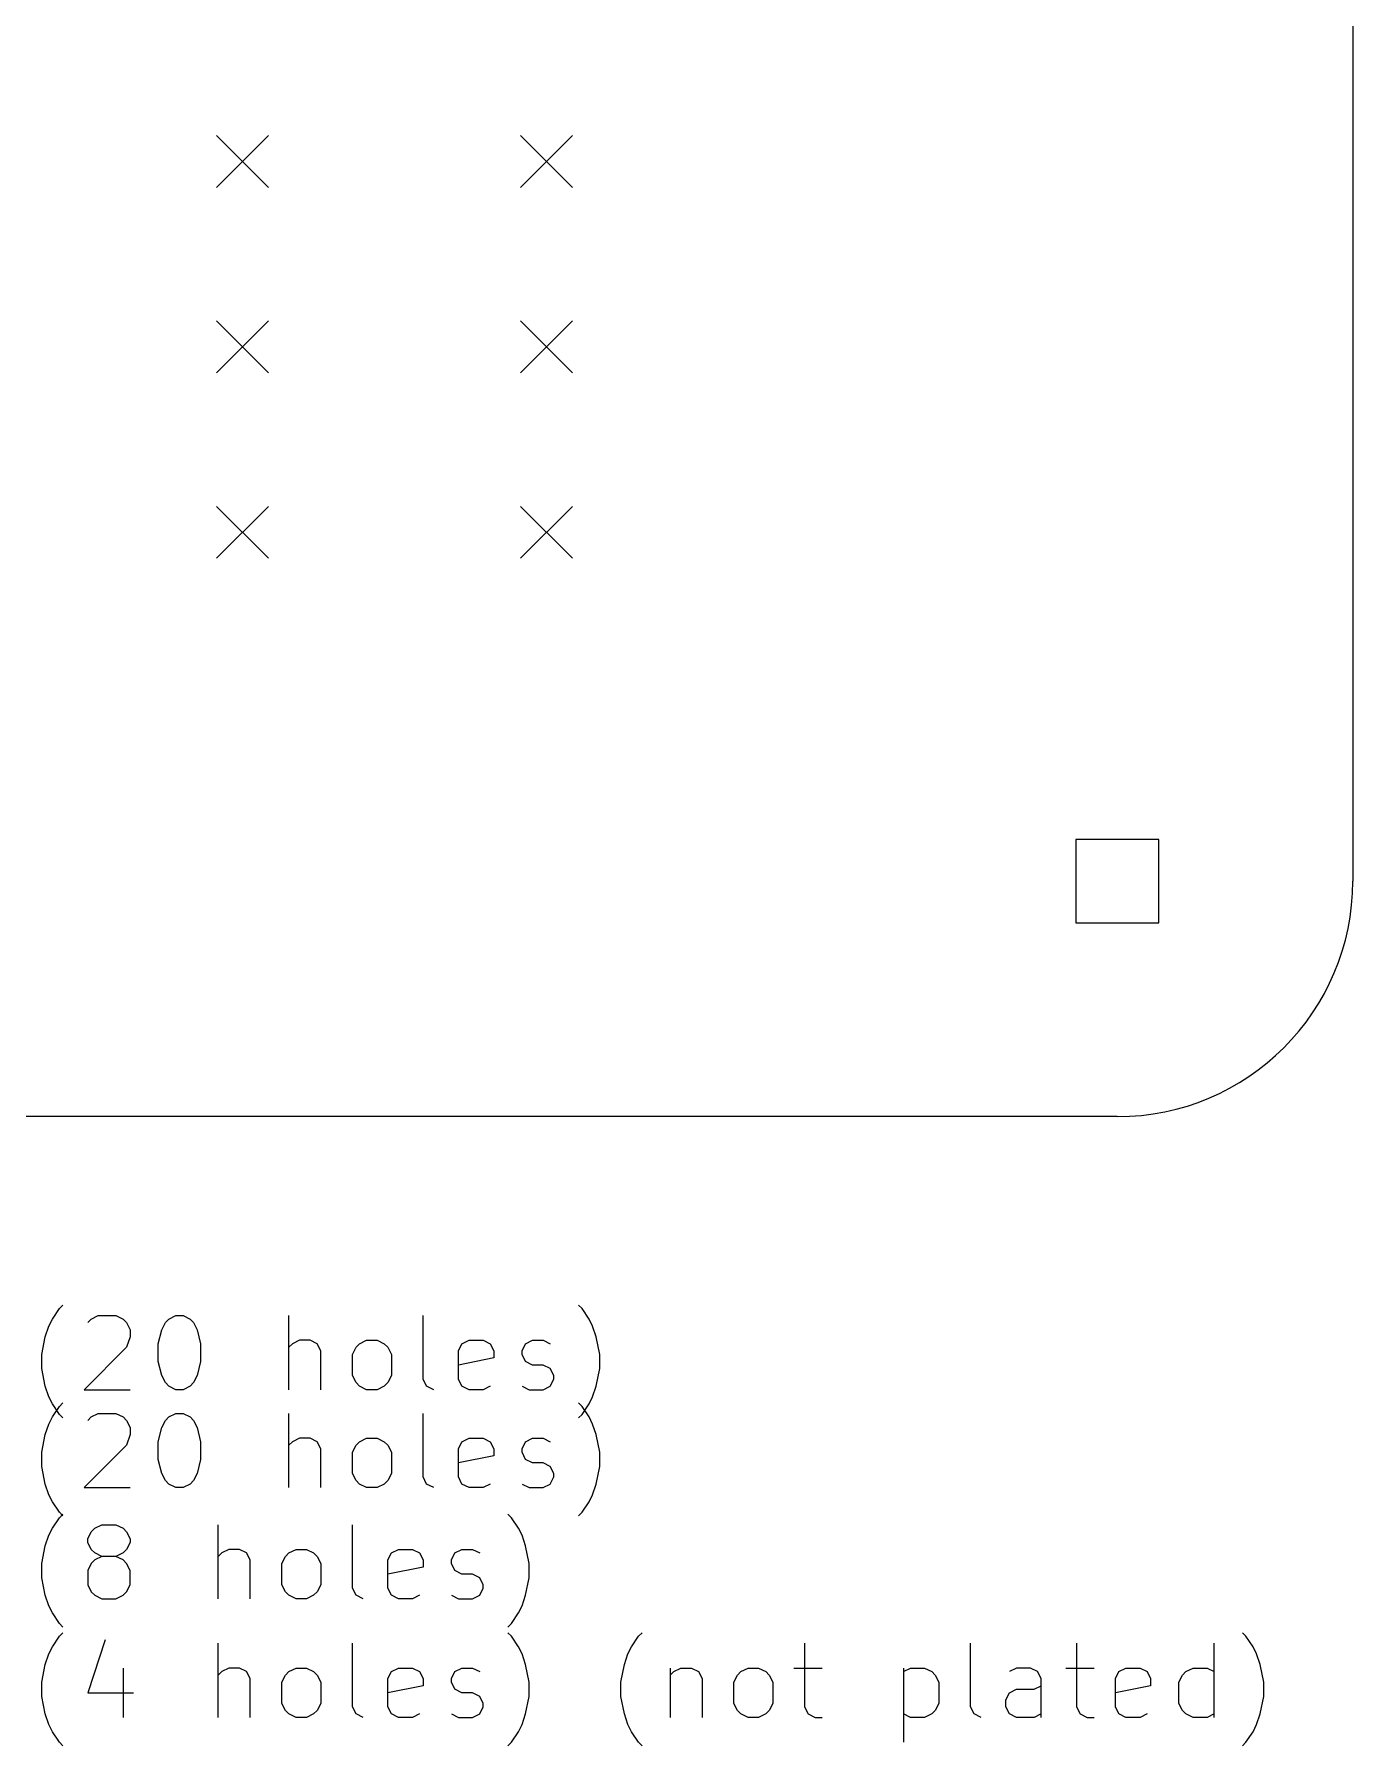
# Model space of a CAD drawing. Extents: x 5.57 to 8.43, y -6.19 to -2.52.
# Drawn here: x 7.029 to 8.429, y -6.186 to -4.369 of the extents above; entities that cross this region are included whole.
import ezdxf

# ---------------------------------------------------------------- set-up
doc = ezdxf.new("R2010")
doc.units = 0
doc.header["$MEASUREMENT"] = 0
doc.layers.add('BLACK', color=7, linetype='CONTINUOUS')

msp = doc.modelspace()

# ---------------------------------------------------------------- linework, layer by layer
at = {"layer": 'BLACK', "linetype": 'CONTINUOUS'}
for p, q in [((8.4288, -2.7684), (8.4288, -5.2684)), ((7.2225, -4.4768), (7.2775, -4.5318)), ((7.2775, -4.4768), (7.2225, -4.5318)), ((7.5453, -4.4768), (7.6003, -4.5318)), ((7.6003, -4.4768), (7.5453, -4.5318)), ((7.2225, -4.6736), (7.2775, -4.7286)), ((7.2775, -4.6736), (7.2225, -4.7286)), ((7.5453, -4.6736), (7.6003, -4.7286)), ((7.6003, -4.6736), (7.5453, -4.7286)), ((7.2225, -4.8705), (7.2775, -4.9255)), ((7.2775, -4.8705), (7.2225, -4.9255)), ((7.5453, -4.8705), (7.6003, -4.9255)), ((7.6003, -4.8705), (7.5453, -4.9255)), ((8.223, -5.2242), (8.1346, -5.2242)), ((8.1346, -5.2242), (8.1346, -5.3126)), ((8.223, -5.3126), (8.223, -5.2242)), ((8.1346, -5.3126), (8.223, -5.3126)), ((8.1788, -5.5184), (5.9038, -5.5184)), ((7.0481, -5.7334), (7.0556, -5.7221)), ((7.0556, -5.7221), (7.0593, -5.7184)), ((7.6105, -5.7221), (7.6067, -5.7184)), ((7.618, -5.7334), (7.6105, -5.7221)), ((7.0406, -5.7521), (7.0443, -5.7409)), ((7.0443, -5.7409), (7.0481, -5.7334)), ((7.0856, -5.7371), (7.0893, -5.7334)), ((7.0893, -5.7334), (7.0968, -5.7296)), ((7.0968, -5.7296), (7.1156, -5.7296)), ((7.1156, -5.7296), (7.1231, -5.7334)), ((7.1231, -5.7334), (7.1268, -5.7371)), ((7.1268, -5.7371), (7.1306, -5.7446)), ((7.1643, -5.7446), (7.1681, -5.7371)), ((7.1681, -5.7371), (7.1718, -5.7334)), ((7.1718, -5.7334), (7.1793, -5.7296)), ((7.1793, -5.7296), (7.1868, -5.7296)), ((7.1868, -5.7296), (7.1943, -5.7334)), ((7.1943, -5.7334), (7.198, -5.7371)), ((7.198, -5.7371), (7.2018, -5.7446)), ((7.2993, -5.8083), (7.2993, -5.7296)), ((7.4418, -5.7971), (7.4418, -5.7296)), ((7.6217, -5.7409), (7.618, -5.7334)), ((7.6255, -5.7521), (7.6217, -5.7409)), ((7.0368, -5.7708), (7.0406, -5.7521)), ((7.1306, -5.7521), (7.1268, -5.7633)), ((7.1306, -5.7446), (7.1306, -5.7521)), ((7.1606, -5.7596), (7.1643, -5.7446)), ((7.1606, -5.7783), (7.1606, -5.7596)), ((7.2018, -5.7446), (7.2055, -5.7596)), ((7.2055, -5.7596), (7.2055, -5.7783)), ((7.303, -5.7596), (7.2993, -5.7633)), ((7.3105, -5.7559), (7.303, -5.7596)), ((7.3218, -5.7559), (7.3105, -5.7559)), ((7.3293, -5.7596), (7.3218, -5.7559)), ((7.333, -5.7671), (7.3293, -5.7596)), ((7.3705, -5.7633), (7.3743, -5.7596)), ((7.3743, -5.7596), (7.3818, -5.7559)), ((7.3818, -5.7559), (7.393, -5.7559)), ((7.393, -5.7559), (7.4005, -5.7596)), ((7.4005, -5.7596), (7.4043, -5.7633)), ((7.4793, -5.7671), (7.483, -5.7596)), ((7.483, -5.7596), (7.4905, -5.7559)), ((7.4905, -5.7559), (7.5055, -5.7559)), ((7.5055, -5.7559), (7.513, -5.7596)), ((7.513, -5.7596), (7.5168, -5.7671)), ((7.5468, -5.7671), (7.5505, -5.7596)), ((7.5505, -5.7596), (7.558, -5.7559)), ((7.558, -5.7559), (7.5693, -5.7559)), ((7.5693, -5.7559), (7.5768, -5.7596)), ((7.6292, -5.7708), (7.6255, -5.7521)), ((7.0368, -5.7858), (7.0368, -5.7708)), ((7.1268, -5.7633), (7.0818, -5.8083)), ((7.1643, -5.7933), (7.1606, -5.7783)), ((7.2055, -5.7783), (7.2018, -5.7933)), ((7.333, -5.8083), (7.333, -5.7671)), ((7.3668, -5.7708), (7.3705, -5.7633)), ((7.3668, -5.7933), (7.3668, -5.7708)), ((7.4043, -5.7633), (7.408, -5.7708)), ((7.408, -5.7708), (7.408, -5.7933)), ((7.4793, -5.7971), (7.4793, -5.7671)), ((7.5168, -5.7746), (7.4793, -5.7821)), ((7.5168, -5.7671), (7.5168, -5.7746)), ((7.5468, -5.7708), (7.5468, -5.7671)), ((7.5505, -5.7783), (7.5468, -5.7708)), ((7.558, -5.7821), (7.5505, -5.7783)), ((7.6292, -5.7858), (7.6292, -5.7708)), ((7.0406, -5.8046), (7.0368, -5.7858)), ((7.1681, -5.8008), (7.1643, -5.7933)), ((7.2018, -5.7933), (7.198, -5.8008)), ((7.3705, -5.8008), (7.3668, -5.7933)), ((7.408, -5.7933), (7.4043, -5.8008)), ((7.5693, -5.7821), (7.558, -5.7821)), ((7.5768, -5.7858), (7.5693, -5.7821)), ((7.5805, -5.7933), (7.5768, -5.7858)), ((7.5805, -5.7971), (7.5805, -5.7933)), ((7.6255, -5.8046), (7.6292, -5.7858)), ((7.0443, -5.8158), (7.0406, -5.8046)), ((7.0818, -5.8083), (7.1306, -5.8083)), ((7.1718, -5.8046), (7.1681, -5.8008)), ((7.1793, -5.8083), (7.1718, -5.8046)), ((7.1868, -5.8083), (7.1793, -5.8083)), ((7.1943, -5.8046), (7.1868, -5.8083)), ((7.198, -5.8008), (7.1943, -5.8046)), ((7.3743, -5.8046), (7.3705, -5.8008)), ((7.3818, -5.8083), (7.3743, -5.8046)), ((7.393, -5.8083), (7.3818, -5.8083)), ((7.4005, -5.8046), (7.393, -5.8083)), ((7.4043, -5.8008), (7.4005, -5.8046)), ((7.4455, -5.8046), (7.4418, -5.7971)), ((7.453, -5.8083), (7.4455, -5.8046)), ((7.483, -5.8046), (7.4793, -5.7971)), ((7.4905, -5.8083), (7.483, -5.8046)), ((7.5055, -5.8083), (7.4905, -5.8083)), ((7.513, -5.8046), (7.5055, -5.8083)), ((7.5468, -5.8046), (7.5543, -5.8083)), ((7.5543, -5.8083), (7.5693, -5.8083)), ((7.5693, -5.8083), (7.5768, -5.8046)), ((7.5768, -5.8046), (7.5805, -5.7971)), ((7.6217, -5.8158), (7.6255, -5.8046)), ((7.0481, -5.8233), (7.0443, -5.8158)), ((7.0556, -5.8346), (7.0481, -5.8233)), ((7.0481, -5.8373), (7.0556, -5.826)), ((7.0556, -5.826), (7.0593, -5.8223)), ((7.6105, -5.826), (7.6067, -5.8223)), ((7.6105, -5.8346), (7.618, -5.8233)), ((7.618, -5.8373), (7.6105, -5.826)), ((7.618, -5.8233), (7.6217, -5.8158)), ((7.0406, -5.856), (7.0443, -5.8448)), ((7.0443, -5.8448), (7.0481, -5.8373)), ((7.0593, -5.8383), (7.0556, -5.8346)), ((7.0856, -5.841), (7.0893, -5.8373)), ((7.0893, -5.8373), (7.0968, -5.8335)), ((7.0968, -5.8335), (7.1156, -5.8335)), ((7.1156, -5.8335), (7.1231, -5.8373)), ((7.1231, -5.8373), (7.1268, -5.841)), ((7.1268, -5.841), (7.1306, -5.8485)), ((7.1306, -5.8485), (7.1306, -5.856)), ((7.1606, -5.8635), (7.1643, -5.8485)), ((7.1643, -5.8485), (7.1681, -5.841)), ((7.1681, -5.841), (7.1718, -5.8373)), ((7.1718, -5.8373), (7.1793, -5.8335)), ((7.1793, -5.8335), (7.1868, -5.8335)), ((7.1868, -5.8335), (7.1943, -5.8373)), ((7.1943, -5.8373), (7.198, -5.841)), ((7.198, -5.841), (7.2018, -5.8485)), ((7.2018, -5.8485), (7.2055, -5.8635)), ((7.2993, -5.9123), (7.2993, -5.8335)), ((7.4418, -5.901), (7.4418, -5.8335)), ((7.6067, -5.8383), (7.6105, -5.8346)), ((7.6217, -5.8448), (7.618, -5.8373)), ((7.6255, -5.856), (7.6217, -5.8448)), ((7.0368, -5.8748), (7.0406, -5.856)), ((7.1268, -5.8673), (7.0818, -5.9123)), ((7.1306, -5.856), (7.1268, -5.8673)), ((7.1606, -5.8823), (7.1606, -5.8635)), ((7.2055, -5.8635), (7.2055, -5.8823)), ((7.303, -5.8635), (7.2993, -5.8673)), ((7.3105, -5.8598), (7.303, -5.8635)), ((7.3218, -5.8598), (7.3105, -5.8598)), ((7.3293, -5.8635), (7.3218, -5.8598)), ((7.333, -5.871), (7.3293, -5.8635)), ((7.3668, -5.8748), (7.3705, -5.8673)), ((7.3705, -5.8673), (7.3743, -5.8635)), ((7.3743, -5.8635), (7.3818, -5.8598)), ((7.3818, -5.8598), (7.393, -5.8598)), ((7.393, -5.8598), (7.4005, -5.8635)), ((7.4005, -5.8635), (7.4043, -5.8673)), ((7.4043, -5.8673), (7.408, -5.8748)), ((7.4793, -5.871), (7.483, -5.8635)), ((7.483, -5.8635), (7.4905, -5.8598)), ((7.4905, -5.8598), (7.5055, -5.8598)), ((7.5055, -5.8598), (7.513, -5.8635)), ((7.513, -5.8635), (7.5168, -5.871)), ((7.5468, -5.871), (7.5505, -5.8635)), ((7.5505, -5.8635), (7.558, -5.8598)), ((7.558, -5.8598), (7.5693, -5.8598)), ((7.5693, -5.8598), (7.5768, -5.8635)), ((7.6292, -5.8748), (7.6255, -5.856)), ((7.0368, -5.8898), (7.0368, -5.8748)), ((7.1643, -5.8973), (7.1606, -5.8823)), ((7.2055, -5.8823), (7.2018, -5.8973)), ((7.333, -5.9123), (7.333, -5.871)), ((7.3668, -5.8973), (7.3668, -5.8748)), ((7.408, -5.8748), (7.408, -5.8973)), ((7.4793, -5.901), (7.4793, -5.871)), ((7.5168, -5.8785), (7.4793, -5.886)), ((7.5168, -5.871), (7.5168, -5.8785)), ((7.5468, -5.8748), (7.5468, -5.871)), ((7.5505, -5.8823), (7.5468, -5.8748)), ((7.558, -5.886), (7.5505, -5.8823)), ((7.5693, -5.886), (7.558, -5.886)), ((7.5768, -5.8898), (7.5693, -5.886)), ((7.6292, -5.8898), (7.6292, -5.8748)), ((7.0406, -5.9085), (7.0368, -5.8898)), ((7.1681, -5.9048), (7.1643, -5.8973)), ((7.1718, -5.9085), (7.1681, -5.9048)), ((7.198, -5.9048), (7.1943, -5.9085)), ((7.2018, -5.8973), (7.198, -5.9048)), ((7.3705, -5.9048), (7.3668, -5.8973)), ((7.3743, -5.9085), (7.3705, -5.9048)), ((7.4043, -5.9048), (7.4005, -5.9085)), ((7.408, -5.8973), (7.4043, -5.9048)), ((7.4455, -5.9085), (7.4418, -5.901)), ((7.483, -5.9085), (7.4793, -5.901)), ((7.5805, -5.8973), (7.5768, -5.8898)), ((7.5768, -5.9085), (7.5805, -5.901)), ((7.5805, -5.901), (7.5805, -5.8973)), ((7.6255, -5.9085), (7.6292, -5.8898)), ((7.0443, -5.9198), (7.0406, -5.9085)), ((7.0481, -5.9273), (7.0443, -5.9198)), ((7.0818, -5.9123), (7.1306, -5.9123)), ((7.1793, -5.9123), (7.1718, -5.9085)), ((7.1868, -5.9123), (7.1793, -5.9123)), ((7.1943, -5.9085), (7.1868, -5.9123)), ((7.3818, -5.9123), (7.3743, -5.9085)), ((7.393, -5.9123), (7.3818, -5.9123)), ((7.4005, -5.9085), (7.393, -5.9123)), ((7.453, -5.9123), (7.4455, -5.9085)), ((7.4905, -5.9123), (7.483, -5.9085)), ((7.5055, -5.9123), (7.4905, -5.9123)), ((7.513, -5.9085), (7.5055, -5.9123)), ((7.5468, -5.9085), (7.5543, -5.9123)), ((7.5543, -5.9123), (7.5693, -5.9123)), ((7.5693, -5.9123), (7.5768, -5.9085)), ((7.618, -5.9273), (7.6217, -5.9198)), ((7.6217, -5.9198), (7.6255, -5.9085)), ((7.0556, -5.9385), (7.0481, -5.9273)), ((7.0593, -5.9423), (7.0556, -5.9385)), ((7.0556, -5.9442), (7.0593, -5.9404)), ((7.5355, -5.9442), (7.5318, -5.9404)), ((7.6067, -5.9423), (7.6105, -5.9385)), ((7.6105, -5.9385), (7.618, -5.9273)), ((7.0443, -5.9629), (7.0481, -5.9554)), ((7.0481, -5.9554), (7.0556, -5.9442)), ((7.0856, -5.9666), (7.0893, -5.9592)), ((7.0893, -5.9592), (7.0931, -5.9554)), ((7.0931, -5.9554), (7.1006, -5.9517)), ((7.1006, -5.9517), (7.1156, -5.9517)), ((7.1156, -5.9517), (7.1231, -5.9554)), ((7.1231, -5.9554), (7.1268, -5.9592)), ((7.1268, -5.9592), (7.1306, -5.9666)), ((7.2243, -6.0304), (7.2243, -5.9517)), ((7.3668, -6.0191), (7.3668, -5.9517)), ((7.543, -5.9554), (7.5355, -5.9442)), ((7.5468, -5.9629), (7.543, -5.9554)), ((7.0368, -5.9929), (7.0406, -5.9741)), ((7.0406, -5.9741), (7.0443, -5.9629)), ((7.0856, -5.9704), (7.0856, -5.9666)), ((7.0893, -5.9779), (7.0856, -5.9704)), ((7.0931, -5.9816), (7.0893, -5.9779)), ((7.1268, -5.9779), (7.1231, -5.9816)), ((7.1306, -5.9704), (7.1268, -5.9779)), ((7.1306, -5.9666), (7.1306, -5.9704)), ((7.2355, -5.9779), (7.228, -5.9816)), ((7.2468, -5.9779), (7.2355, -5.9779)), ((7.2543, -5.9816), (7.2468, -5.9779)), ((7.2993, -5.9816), (7.3068, -5.9779)), ((7.3068, -5.9779), (7.318, -5.9779)), ((7.318, -5.9779), (7.3255, -5.9816)), ((7.408, -5.9816), (7.4155, -5.9779)), ((7.4155, -5.9779), (7.4305, -5.9779)), ((7.4305, -5.9779), (7.438, -5.9816)), ((7.4755, -5.9816), (7.483, -5.9779)), ((7.483, -5.9779), (7.4943, -5.9779)), ((7.4943, -5.9779), (7.5018, -5.9816)), ((7.5505, -5.9741), (7.5468, -5.9629)), ((7.5543, -5.9929), (7.5505, -5.9741)), ((7.0368, -6.0079), (7.0368, -5.9929)), ((7.0893, -5.9929), (7.0856, -6.0004)), ((7.0931, -5.9891), (7.0893, -5.9929)), ((7.1006, -5.9854), (7.0931, -5.9816)), ((7.1006, -5.9854), (7.0931, -5.9891)), ((7.1156, -5.9854), (7.1006, -5.9854)), ((7.1231, -5.9816), (7.1156, -5.9854)), ((7.1231, -5.9891), (7.1156, -5.9854)), ((7.1268, -5.9929), (7.1231, -5.9891)), ((7.1306, -6.0004), (7.1268, -5.9929)), ((7.228, -5.9816), (7.2243, -5.9854)), ((7.258, -5.9891), (7.2543, -5.9816)), ((7.258, -6.0304), (7.258, -5.9891)), ((7.2918, -5.9929), (7.2955, -5.9854)), ((7.2918, -6.0154), (7.2918, -5.9929)), ((7.2955, -5.9854), (7.2993, -5.9816)), ((7.3255, -5.9816), (7.3293, -5.9854)), ((7.3293, -5.9854), (7.333, -5.9929)), ((7.333, -5.9929), (7.333, -6.0154)), ((7.4043, -5.9891), (7.408, -5.9816)), ((7.4043, -6.0191), (7.4043, -5.9891)), ((7.4418, -5.9966), (7.4043, -6.0041)), ((7.438, -5.9816), (7.4418, -5.9891)), ((7.4418, -5.9891), (7.4418, -5.9966)), ((7.4718, -5.9891), (7.4755, -5.9816)), ((7.4718, -5.9929), (7.4718, -5.9891)), ((7.4755, -6.0004), (7.4718, -5.9929)), ((7.5543, -6.0079), (7.5543, -5.9929)), ((7.0406, -6.0266), (7.0368, -6.0079)), ((7.0856, -6.0004), (7.0856, -6.0154)), ((7.1306, -6.0154), (7.1306, -6.0004)), ((7.483, -6.0041), (7.4755, -6.0004)), ((7.4943, -6.0041), (7.483, -6.0041)), ((7.5018, -6.0079), (7.4943, -6.0041)), ((7.5055, -6.0154), (7.5018, -6.0079)), ((7.5505, -6.0266), (7.5543, -6.0079)), ((7.0443, -6.0379), (7.0406, -6.0266)), ((7.0856, -6.0154), (7.0893, -6.0229)), ((7.0893, -6.0229), (7.0931, -6.0266)), ((7.0931, -6.0266), (7.1006, -6.0304)), ((7.1006, -6.0304), (7.1156, -6.0304)), ((7.1156, -6.0304), (7.1231, -6.0266)), ((7.1231, -6.0266), (7.1268, -6.0229)), ((7.1268, -6.0229), (7.1306, -6.0154)), ((7.2955, -6.0229), (7.2918, -6.0154)), ((7.2993, -6.0266), (7.2955, -6.0229)), ((7.3068, -6.0304), (7.2993, -6.0266)), ((7.318, -6.0304), (7.3068, -6.0304)), ((7.3255, -6.0266), (7.318, -6.0304)), ((7.3293, -6.0229), (7.3255, -6.0266)), ((7.333, -6.0154), (7.3293, -6.0229)), ((7.3705, -6.0266), (7.3668, -6.0191)), ((7.378, -6.0304), (7.3705, -6.0266)), ((7.408, -6.0266), (7.4043, -6.0191)), ((7.4155, -6.0304), (7.408, -6.0266)), ((7.4305, -6.0304), (7.4155, -6.0304)), ((7.438, -6.0266), (7.4305, -6.0304)), ((7.4718, -6.0266), (7.4793, -6.0304)), ((7.4793, -6.0304), (7.4943, -6.0304)), ((7.4943, -6.0304), (7.5018, -6.0266)), ((7.5018, -6.0266), (7.5055, -6.0191)), ((7.5055, -6.0191), (7.5055, -6.0154)), ((7.5468, -6.0379), (7.5505, -6.0266)), ((7.0481, -6.0454), (7.0443, -6.0379)), ((7.0556, -6.0566), (7.0481, -6.0454)), ((7.5355, -6.0566), (7.543, -6.0454)), ((7.543, -6.0454), (7.5468, -6.0379)), ((7.0593, -6.0604), (7.0556, -6.0566)), ((7.0556, -6.0701), (7.0593, -6.0664)), ((7.5318, -6.0604), (7.5355, -6.0566)), ((7.5355, -6.0701), (7.5318, -6.0664)), ((7.6705, -6.0701), (7.6742, -6.0664)), ((8.3154, -6.0701), (8.3117, -6.0664)), ((7.0443, -6.0889), (7.0481, -6.0814)), ((7.0481, -6.0814), (7.0556, -6.0701)), ((7.1043, -6.0739), (7.0856, -6.1301)), ((7.2243, -6.1564), (7.2243, -6.0776)), ((7.3668, -6.1451), (7.3668, -6.0776)), ((7.543, -6.0814), (7.5355, -6.0701)), ((7.5468, -6.0889), (7.543, -6.0814)), ((7.6592, -6.0889), (7.663, -6.0814)), ((7.663, -6.0814), (7.6705, -6.0701)), ((7.8467, -6.0776), (7.8467, -6.1451)), ((8.0229, -6.1451), (8.0229, -6.0776)), ((8.1354, -6.0776), (8.1354, -6.1451)), ((8.2817, -6.1564), (8.2817, -6.0776)), ((8.3229, -6.0814), (8.3154, -6.0701)), ((8.3267, -6.0889), (8.3229, -6.0814)), ((7.0368, -6.1189), (7.0406, -6.1001)), ((7.0406, -6.1001), (7.0443, -6.0889)), ((7.1231, -6.1039), (7.1231, -6.1564)), ((7.2355, -6.1039), (7.228, -6.1076)), ((7.2468, -6.1039), (7.2355, -6.1039)), ((7.2543, -6.1076), (7.2468, -6.1039)), ((7.2993, -6.1076), (7.3068, -6.1039)), ((7.3068, -6.1039), (7.318, -6.1039)), ((7.318, -6.1039), (7.3255, -6.1076)), ((7.408, -6.1076), (7.4155, -6.1039)), ((7.4155, -6.1039), (7.4305, -6.1039)), ((7.4305, -6.1039), (7.438, -6.1076)), ((7.4755, -6.1076), (7.483, -6.1039)), ((7.483, -6.1039), (7.4943, -6.1039)), ((7.4943, -6.1039), (7.5018, -6.1076)), ((7.5505, -6.1001), (7.5468, -6.0889)), ((7.5543, -6.1189), (7.5505, -6.1001)), ((7.6517, -6.1189), (7.6555, -6.1001)), ((7.6555, -6.1001), (7.6592, -6.0889)), ((7.7042, -6.1039), (7.7042, -6.1564)), ((7.708, -6.1076), (7.7155, -6.1039)), ((7.7155, -6.1039), (7.7267, -6.1039)), ((7.7267, -6.1039), (7.7342, -6.1076)), ((7.7792, -6.1076), (7.7867, -6.1039)), ((7.7867, -6.1039), (7.798, -6.1039)), ((7.798, -6.1039), (7.8055, -6.1076)), ((7.8355, -6.1039), (7.8655, -6.1039)), ((7.9517, -6.1039), (7.9517, -6.1826)), ((7.9517, -6.1076), (7.9592, -6.1039)), ((7.9592, -6.1039), (7.9742, -6.1039)), ((7.9742, -6.1039), (7.9817, -6.1076)), ((8.0717, -6.1039), (8.0642, -6.1076)), ((8.0867, -6.1039), (8.0717, -6.1039)), ((8.0942, -6.1076), (8.0867, -6.1039)), ((8.1242, -6.1039), (8.1542, -6.1039)), ((8.1804, -6.1076), (8.1879, -6.1039)), ((8.1879, -6.1039), (8.2029, -6.1039)), ((8.2029, -6.1039), (8.2104, -6.1076)), ((8.2517, -6.1076), (8.2592, -6.1039)), ((8.2592, -6.1039), (8.2742, -6.1039)), ((8.2742, -6.1039), (8.2817, -6.1076)), ((8.3304, -6.1001), (8.3267, -6.0889)), ((8.3342, -6.1189), (8.3304, -6.1001)), ((7.0368, -6.1339), (7.0368, -6.1189)), ((7.228, -6.1076), (7.2243, -6.1114)), ((7.258, -6.1151), (7.2543, -6.1076)), ((7.258, -6.1564), (7.258, -6.1151)), ((7.2918, -6.1189), (7.2955, -6.1114)), ((7.2918, -6.1414), (7.2918, -6.1189)), ((7.2955, -6.1114), (7.2993, -6.1076)), ((7.3255, -6.1076), (7.3293, -6.1114)), ((7.3293, -6.1114), (7.333, -6.1189)), ((7.333, -6.1189), (7.333, -6.1414)), ((7.4043, -6.1151), (7.408, -6.1076)), ((7.4043, -6.1451), (7.4043, -6.1151)), ((7.4418, -6.1226), (7.4043, -6.1301)), ((7.438, -6.1076), (7.4418, -6.1151)), ((7.4418, -6.1151), (7.4418, -6.1226)), ((7.4718, -6.1151), (7.4755, -6.1076)), ((7.4718, -6.1189), (7.4718, -6.1151)), ((7.4755, -6.1264), (7.4718, -6.1189)), ((7.5543, -6.1339), (7.5543, -6.1189)), ((7.6517, -6.1339), (7.6517, -6.1189)), ((7.7042, -6.1114), (7.708, -6.1076)), ((7.7342, -6.1076), (7.738, -6.1151)), ((7.738, -6.1151), (7.738, -6.1564)), ((7.7717, -6.1189), (7.7755, -6.1114)), ((7.7717, -6.1414), (7.7717, -6.1189)), ((7.7755, -6.1114), (7.7792, -6.1076)), ((7.8055, -6.1076), (7.8092, -6.1114)), ((7.8092, -6.1114), (7.813, -6.1189)), ((7.813, -6.1189), (7.813, -6.1414)), ((7.9817, -6.1076), (7.9855, -6.1114)), ((7.9855, -6.1114), (7.9892, -6.1189)), ((7.9892, -6.1189), (7.9892, -6.1414)), ((8.0904, -6.1264), (8.0979, -6.1226)), ((8.0979, -6.1151), (8.0942, -6.1076)), ((8.0979, -6.1564), (8.0979, -6.1151)), ((8.1767, -6.1151), (8.1804, -6.1076)), ((8.1767, -6.1451), (8.1767, -6.1151)), ((8.2142, -6.1226), (8.1767, -6.1301)), ((8.2104, -6.1076), (8.2142, -6.1151)), ((8.2142, -6.1151), (8.2142, -6.1226)), ((8.2442, -6.1189), (8.2479, -6.1114)), ((8.2442, -6.1414), (8.2442, -6.1189)), ((8.2479, -6.1114), (8.2517, -6.1076)), ((8.3342, -6.1339), (8.3342, -6.1189)), ((7.0406, -6.1526), (7.0368, -6.1339)), ((7.0856, -6.1301), (7.1343, -6.1301)), ((7.2955, -6.1489), (7.2918, -6.1414)), ((7.333, -6.1414), (7.3293, -6.1489)), ((7.483, -6.1301), (7.4755, -6.1264)), ((7.4943, -6.1301), (7.483, -6.1301)), ((7.5018, -6.1339), (7.4943, -6.1301)), ((7.5055, -6.1414), (7.5018, -6.1339)), ((7.5055, -6.1451), (7.5055, -6.1414)), ((7.5505, -6.1526), (7.5543, -6.1339)), ((7.6555, -6.1526), (7.6517, -6.1339)), ((7.7755, -6.1489), (7.7717, -6.1414)), ((7.813, -6.1414), (7.8092, -6.1489)), ((7.9892, -6.1414), (7.9855, -6.1489)), ((8.0604, -6.1376), (8.0642, -6.1301)), ((8.0604, -6.1451), (8.0604, -6.1376)), ((8.0642, -6.1301), (8.0717, -6.1264)), ((8.0717, -6.1264), (8.0904, -6.1264)), ((8.2479, -6.1489), (8.2442, -6.1414)), ((8.3304, -6.1526), (8.3342, -6.1339)), ((7.0443, -6.1639), (7.0406, -6.1526)), ((7.2993, -6.1526), (7.2955, -6.1489)), ((7.3068, -6.1564), (7.2993, -6.1526)), ((7.318, -6.1564), (7.3068, -6.1564)), ((7.3255, -6.1526), (7.318, -6.1564)), ((7.3293, -6.1489), (7.3255, -6.1526)), ((7.3705, -6.1526), (7.3668, -6.1451)), ((7.378, -6.1564), (7.3705, -6.1526)), ((7.408, -6.1526), (7.4043, -6.1451)), ((7.4155, -6.1564), (7.408, -6.1526)), ((7.4305, -6.1564), (7.4155, -6.1564)), ((7.438, -6.1526), (7.4305, -6.1564)), ((7.4718, -6.1526), (7.4793, -6.1564)), ((7.4793, -6.1564), (7.4943, -6.1564)), ((7.4943, -6.1564), (7.5018, -6.1526)), ((7.5018, -6.1526), (7.5055, -6.1451)), ((7.5468, -6.1639), (7.5505, -6.1526)), ((7.6592, -6.1639), (7.6555, -6.1526)), ((7.7792, -6.1526), (7.7755, -6.1489)), ((7.7867, -6.1564), (7.7792, -6.1526)), ((7.798, -6.1564), (7.7867, -6.1564)), ((7.8055, -6.1526), (7.798, -6.1564)), ((7.8092, -6.1489), (7.8055, -6.1526)), ((7.8467, -6.1451), (7.8505, -6.1526)), ((7.8505, -6.1526), (7.858, -6.1564)), ((7.858, -6.1564), (7.8655, -6.1564)), ((7.9592, -6.1564), (7.9517, -6.1526)), ((7.9742, -6.1564), (7.9592, -6.1564)), ((7.9817, -6.1526), (7.9742, -6.1564)), ((7.9855, -6.1489), (7.9817, -6.1526)), ((8.0267, -6.1526), (8.0229, -6.1451)), ((8.0342, -6.1564), (8.0267, -6.1526)), ((8.0642, -6.1526), (8.0604, -6.1451)), ((8.0717, -6.1564), (8.0642, -6.1526)), ((8.0904, -6.1564), (8.0717, -6.1564)), ((8.0979, -6.1526), (8.0904, -6.1564)), ((8.1354, -6.1451), (8.1392, -6.1526)), ((8.1392, -6.1526), (8.1467, -6.1564)), ((8.1467, -6.1564), (8.1542, -6.1564)), ((8.1804, -6.1526), (8.1767, -6.1451)), ((8.1879, -6.1564), (8.1804, -6.1526)), ((8.2029, -6.1564), (8.1879, -6.1564)), ((8.2104, -6.1526), (8.2029, -6.1564)), ((8.2517, -6.1526), (8.2479, -6.1489)), ((8.2592, -6.1564), (8.2517, -6.1526)), ((8.2742, -6.1564), (8.2592, -6.1564)), ((8.2817, -6.1526), (8.2742, -6.1564)), ((8.3267, -6.1639), (8.3304, -6.1526)), ((7.0481, -6.1714), (7.0443, -6.1639)), ((7.0556, -6.1826), (7.0481, -6.1714)), ((7.5355, -6.1826), (7.543, -6.1714)), ((7.543, -6.1714), (7.5468, -6.1639)), ((7.663, -6.1714), (7.6592, -6.1639)), ((7.6705, -6.1826), (7.663, -6.1714)), ((8.3154, -6.1826), (8.3229, -6.1714)), ((8.3229, -6.1714), (8.3267, -6.1639)), ((7.0593, -6.1864), (7.0556, -6.1826)), ((7.5318, -6.1864), (7.5355, -6.1826)), ((7.6742, -6.1864), (7.6705, -6.1826)), ((8.3117, -6.1864), (8.3154, -6.1826))]:
    msp.add_line(p, q, dxfattribs=at)
at = {"layer": 'BLACK'}
msp.add_arc((8.1788, -5.2684), 0.25, -90, 0, dxfattribs=at)

doc.saveas('drawing.dxf')
